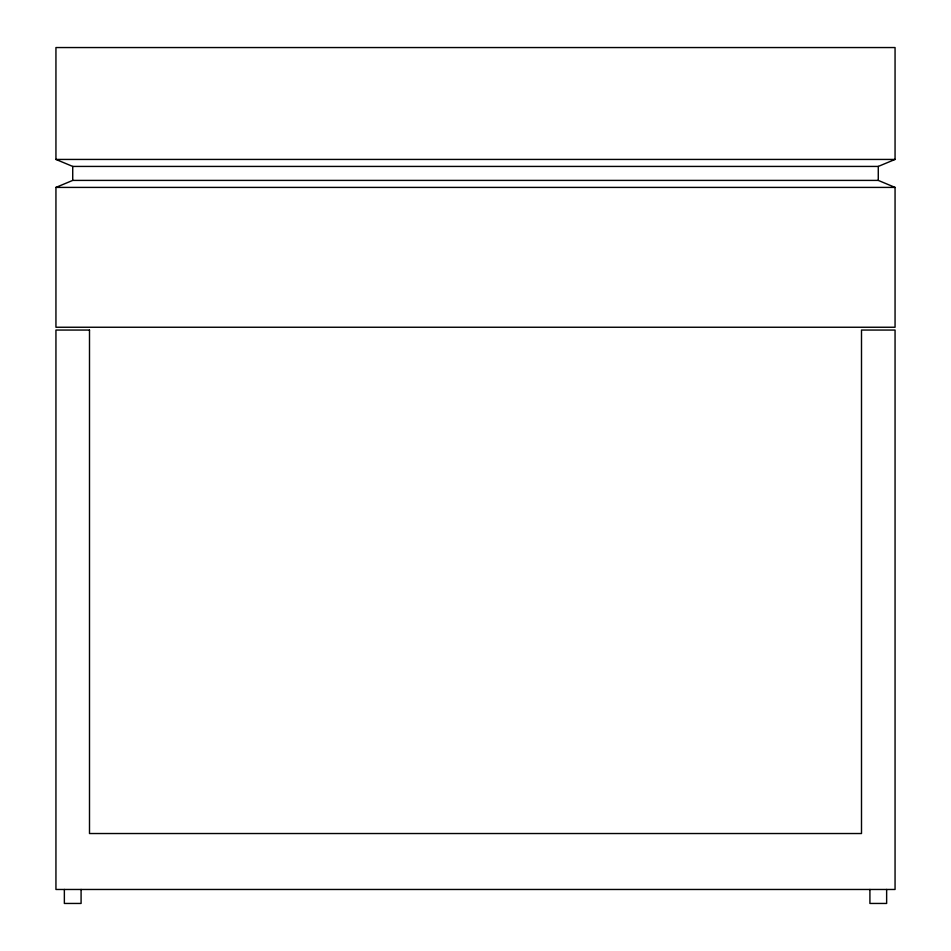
<?xml version="1.0" encoding="UTF-8"?>
<svg xmlns="http://www.w3.org/2000/svg" width="951" height="951" viewBox="0 0 951 951"><rect width="100%" height="100%" fill="white"/><g stroke="black" fill="none" stroke-linecap="round" stroke-linejoin="round"><path stroke-width="1.43" d="M55.943 187.406L72.728 180.405L878.272 180.405L895.057 187.406L895.057 327.251L55.943 327.251L55.943 187.406L895.057 187.406M878.272 166.425L895.057 159.435L895.057 47.55L55.943 47.55L55.943 159.435L72.728 166.425L878.272 166.425L878.272 180.405M55.943 159.435L895.057 159.435M886.641 889.47L886.641 903.45L869.915 903.45L869.915 889.47M81.085 889.47L81.085 903.45L64.359 903.45L64.359 889.47M72.728 166.425L72.728 180.405M89.501 330.056L55.943 330.056L55.943 889.47L895.057 889.47L895.057 330.056L861.499 330.056L861.499 833.528L89.501 833.528L89.501 330.056"/></g></svg>
